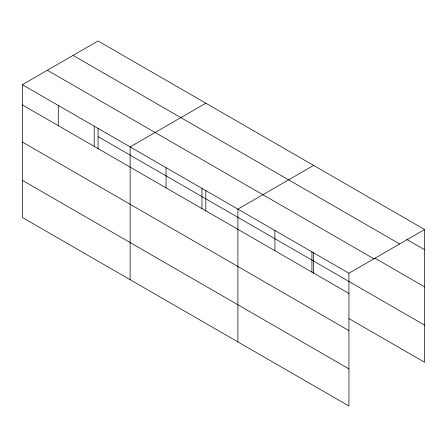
<?xml version="1.0" encoding="UTF-8"?>
<svg xmlns="http://www.w3.org/2000/svg" width="447" height="447" viewBox="0 0 447 447"><rect width="100%" height="100%" fill="white"/><g stroke="black" fill="none" stroke-linecap="round" stroke-linejoin="round"><path stroke-width="0.67" d="M348.939 330.607L348.939 273.24L22.35 84.684L22.35 217.471L348.939 406.027L348.939 330.607L22.35 142.051M348.833 318.543L424.65 362.316L424.65 229.529L98.061 40.973L22.35 84.684M205.832 103.196L130.127 146.907L130.127 279.693M313.61 165.418L237.899 209.129L237.899 341.916M348.939 273.24L424.65 229.529M406.742 239.408L424.65 249.744M73.073 55.4L399.668 243.95M375.1 258.288L424.65 286.896M47.332 70.257L373.927 258.813M98.061 136.614L424.65 325.17M22.35 104.9L348.939 293.456M22.35 180.325L348.939 368.881M313.61 252.706L313.61 273.441M311.928 251.868L311.928 272.089M274.911 230.501L274.911 250.717M205.832 190.483L205.832 211.219M201.977 188.388L201.977 208.604M166.049 167.647L166.049 187.863M98.061 128.261L98.061 148.996M94.2 126.166L94.2 146.381M58.278 105.425L58.278 125.641"/></g></svg>
